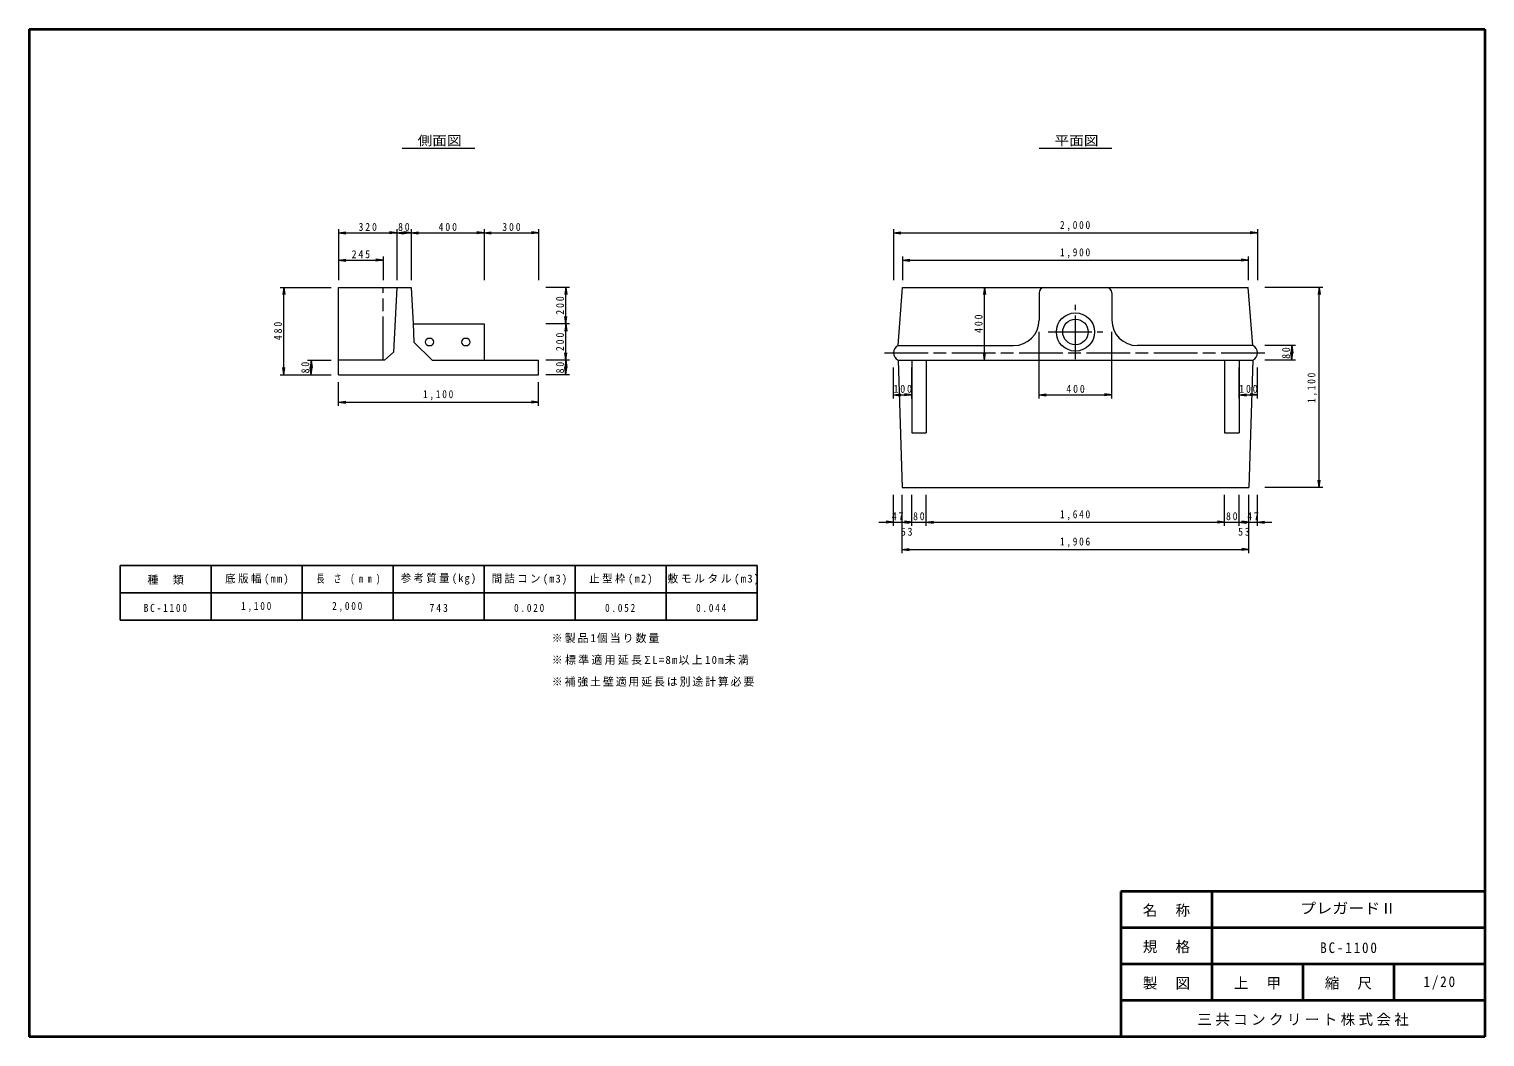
# Model space of a CAD drawing. Units: millimetres, scale not verified. Extents: x 200 to 8200, y 200 to 5740.
import ezdxf
from ezdxf.enums import TextEntityAlignment as Align

# ---------------------------------------------------------------- set-up
doc = ezdxf.new("R2010")
doc.units = ezdxf.units.MM
doc.header["$LTSCALE"] = 20
doc.linetypes.add('CHAIN', pattern=[18.5, 12, -1.5, 3.5, -1.5])
for name, color, linetype, lineweight in [('0-0ﾚｲﾔ', 2, 'Continuous', 18), ('0-1ﾚｲﾔ', 4, 'Continuous', 9), ('0-2ﾚｲﾔ', 7, 'CHAIN', 18), ('0-3ﾚｲﾔ', 3, 'Continuous', 25), ('_0-e_', 2, 'Continuous', 35)]:
    doc.layers.add(name, color=color, linetype=linetype, lineweight=lineweight)
doc.layers.add('0-4ﾚｲﾔ', color=7, linetype='Continuous')
doc.layers.add('_0-f_', color=3, linetype='Continuous')
doc.styles.add('ＭＳ ゴシック', font='')
doc.styles.get('ＭＳ ゴシック').set_extended_font_data('MS Gothic')

msp = doc.modelspace()

# ---------------------------------------------------------------- linework, layer by layer
at = {"layer": '0-0ﾚｲﾔ'}
for p, q in [((1900, 4319.96), (2300, 4319.96)), ((1900, 3839.95), (1900, 4319.96)), ((2220, 4319.96), (2202.25, 3964.97)), ((2300, 4319.96), (2310, 4119.95)), ((4975.08, 3999.99), (5000.09, 4319.96)), ((5000.09, 4319.96), (6899.91, 4319.96)), ((5750.02, 4289.96), (5750.02, 4139.97)), ((6149.98, 4289.96), (6149.98, 4139.97)), ((6924.92, 3999.99), (6899.91, 4319.96)), ((2310, 4119.95), (2315, 4019.95)), ((2310, 4119.95), (2700, 4119.95)), ((2700, 4119.95), (2700, 3919.95)), ((2315, 4019.95), (2415, 3919.95)), ((2202.25, 3964.97), (2152.5, 3919.95)), ((4975.08, 3999.99), (5610.03, 3999.99)), ((6924.92, 3999.99), (6289.97, 3999.99)), ((2152.5, 3919.95), (1900, 3919.95)), ((2415, 3919.95), (3000, 3919.95)), ((3000, 3839.95), (3000, 3919.95)), ((4975.08, 3919.99), (6924.92, 3919.99)), ((4975.08, 3919.99), (4996.89, 3219.96)), ((5050.08, 3919.99), (5050.08, 3520.03)), ((5130.08, 3919.99), (5130.08, 3520.03)), ((6769.92, 3919.99), (6769.92, 3520.03)), ((6849.92, 3919.99), (6849.92, 3520.03)), ((6924.92, 3919.99), (6903.11, 3219.96)), ((1900, 3839.95), (3000, 3839.95)), ((5050.08, 3520.03), (5130.08, 3520.03)), ((6769.92, 3520.03), (6849.92, 3520.03)), ((4996.89, 3219.96), (6903.11, 3219.96))]:
    msp.add_line(p, q, dxfattribs=at)
for centre, radius in [((5950, 4074.97), 104.99), ((5950, 4074.97), 69.99), ((2400, 4019.95), 21.93), ((2600, 4019.95), 21.93)]:
    msp.add_circle(centre, radius, dxfattribs=at)
for centre, radius, start, end in [((5780.02, 4289.96), 30, 90, 180), ((6119.98, 4289.96), 30, 0, 90), ((5610.03, 4139.97), 139.99, 270, 0), ((6289.97, 4139.97), 139.99, 180, 270), ((4994.59, 3959.99), 44.5, 115.99907, 244.00093), ((6905.41, 3959.99), 44.5, 295.99907, 64.00093)]:
    msp.add_arc(centre, radius, start, end, dxfattribs=at)
at = {"layer": '0-1ﾚｲﾔ', "color": 7, "lineweight": 18}
for p, q in [((2250, 5086.36), (2650, 5086.36)), ((5750, 5086.36), (6150, 5086.36))]:
    msp.add_line(p, q, dxfattribs=at)
at = {"layer": '0-1ﾚｲﾔ'}
for p, q in [((1900, 4639.96), (1900, 4359.96)), ((1900, 4619.96), (1939.61, 4625.53)), ((1900, 4619.96), (2220, 4619.96)), ((1900, 4619.96), (1939.61, 4614.39)), ((2220, 4619.96), (2180.39, 4625.53)), ((2220, 4619.96), (2180.39, 4614.39)), ((2220, 4639.96), (2220, 4359.96)), ((2220, 4619.96), (2259.61, 4625.53)), ((2220, 4619.96), (2300, 4619.96)), ((2220, 4619.96), (2259.61, 4614.39)), ((2300, 4619.96), (2260.39, 4625.53)), ((2300, 4619.96), (2260.39, 4614.39)), ((2300, 4639.96), (2300, 4359.96)), ((2300, 4619.96), (2339.61, 4625.53)), ((2300, 4619.96), (2700, 4619.96)), ((2300, 4619.96), (2339.61, 4614.39)), ((2700, 4619.96), (2660.39, 4625.53)), ((2700, 4619.96), (2660.39, 4614.39)), ((2700, 4639.96), (2700, 4359.96)), ((2700, 4619.96), (2739.61, 4625.53)), ((2700, 4619.96), (3000, 4619.96)), ((2700, 4619.96), (2739.61, 4614.39)), ((3000, 4619.96), (2960.39, 4625.53)), ((3000, 4619.96), (2960.39, 4614.39)), ((3000, 4639.96), (3000, 4359.96)), ((4950.05, 4639.96), (4950.05, 4359.96)), ((4950.05, 4619.96), (4989.66, 4625.52)), ((4950.05, 4619.96), (6949.87, 4619.96)), ((4950.05, 4619.96), (4989.66, 4614.39)), ((6949.87, 4619.96), (6910.26, 4625.52)), ((6949.87, 4619.96), (6910.26, 4614.39)), ((6949.87, 4639.96), (6949.87, 4359.96)), ((1900, 4489.96), (1900, 4359.96)), ((2145, 4489.96), (2145, 4359.96)), ((5000.05, 4489.96), (5000.05, 4359.96)), ((6899.87, 4489.96), (6899.87, 4359.96)), ((1900, 4469.96), (1939.61, 4475.53)), ((1900, 4469.96), (2145, 4469.96)), ((1900, 4469.96), (1939.61, 4464.39)), ((2145, 4469.96), (2105.39, 4475.53)), ((2145, 4469.96), (2105.39, 4464.39)), ((5000.05, 4469.96), (5039.66, 4475.52)), ((5000.05, 4469.96), (6899.87, 4469.96)), ((5000.05, 4469.96), (5039.66, 4464.39)), ((6899.87, 4469.96), (6860.26, 4475.52)), ((6899.87, 4469.96), (6860.26, 4464.39)), ((1580, 4319.96), (1860, 4319.96)), ((1600, 4319.96), (1594.43, 4280.35)), ((1600, 3839.96), (1600, 4319.96)), ((1600, 4319.96), (1605.57, 4280.35)), ((3170, 4319.96), (3040, 4319.96)), ((3150, 4319.96), (3144.43, 4280.34)), ((3150, 4119.95), (3150, 4319.96)), ((3150, 4319.96), (3155.57, 4280.34)), ((5450.04, 4319.96), (5444.48, 4280.34)), ((5450.04, 3919.99), (5450.04, 4319.96)), ((5450.04, 4319.96), (5455.61, 4280.34)), ((7309.92, 4319.96), (6989.91, 4319.96)), ((7289.92, 4319.96), (7284.35, 4280.34)), ((7289.92, 3219.96), (7289.92, 4319.96)), ((7289.92, 4319.96), (7295.48, 4280.34)), ((3170, 4119.95), (3040, 4119.95)), ((3150, 4119.95), (3144.43, 4159.56)), ((3150, 4119.95), (3144.43, 4080.34)), ((3150, 4119.95), (3155.57, 4159.56)), ((3150, 3919.96), (3150, 4119.95)), ((3150, 4119.95), (3155.57, 4080.34)), ((5750.02, 3709.99), (5750.02, 4074.97)), ((6149.98, 3709.99), (6149.98, 4074.97)), ((3150, 3919.96), (3144.43, 3959.57)), ((3150, 3919.96), (3155.57, 3959.57)), ((5450.04, 3919.99), (5444.48, 3959.6)), ((5450.04, 3919.99), (5455.61, 3959.6)), ((7159.91, 3999.99), (6989.91, 3999.99)), ((7139.91, 3999.99), (7134.35, 3960.38)), ((7139.91, 3919.99), (7134.35, 3959.6)), ((7139.91, 3919.99), (7139.91, 3999.99)), ((7139.91, 3999.99), (7145.48, 3960.38)), ((7139.91, 3919.99), (7145.48, 3959.6)), ((1600, 3839.96), (1594.43, 3879.57)), ((1600, 3839.96), (1605.57, 3879.57)), ((1730, 3919.96), (1860, 3919.96)), ((1750, 3919.96), (1744.43, 3880.35)), ((1750, 3839.96), (1744.43, 3879.57)), ((1750, 3839.96), (1750, 3919.96)), ((1750, 3919.96), (1755.57, 3880.35)), ((1750, 3839.96), (1755.57, 3879.57)), ((3170, 3919.96), (3040, 3919.96)), ((3150, 3919.96), (3144.43, 3880.34)), ((3150, 3839.95), (3144.43, 3879.56)), ((3150, 3839.95), (3150, 3919.96)), ((3150, 3919.96), (3155.57, 3880.34)), ((3150, 3839.95), (3155.57, 3879.56)), ((4950.09, 3709.99), (4950.09, 3879.99)), ((5050.09, 3709.99), (5050.09, 3879.99)), ((6849.92, 3709.99), (6849.92, 3879.99)), ((6949.91, 3709.99), (6949.91, 3879.99)), ((7159.91, 3919.99), (6989.91, 3919.99)), ((1580, 3839.96), (1860, 3839.96)), ((1730, 3839.96), (1860, 3839.96)), ((1900, 3669.96), (1900, 3799.96)), ((3000, 3669.96), (3000, 3799.96)), ((3170, 3839.95), (3040, 3839.95)), ((1900, 3689.96), (1939.61, 3695.52)), ((1900, 3689.96), (3000, 3689.96)), ((1900, 3689.96), (1939.61, 3684.39)), ((3000, 3689.96), (2960.39, 3695.52)), ((3000, 3689.96), (2960.39, 3684.39)), ((4950.09, 3729.99), (4989.7, 3735.56)), ((4950.09, 3729.99), (5050.09, 3729.99)), ((4950.09, 3729.99), (4989.7, 3724.43)), ((5050.09, 3729.99), (5010.48, 3735.56)), ((5050.09, 3729.99), (5010.48, 3724.43)), ((5750.02, 3729.99), (5789.63, 3735.56)), ((5750.02, 3729.99), (6149.98, 3729.99)), ((5750.02, 3729.99), (5789.63, 3724.43)), ((6149.98, 3729.99), (6110.37, 3735.56)), ((6149.98, 3729.99), (6110.37, 3724.43)), ((6849.92, 3729.99), (6889.53, 3735.56)), ((6849.92, 3729.99), (6949.91, 3729.99)), ((6849.92, 3729.99), (6889.53, 3724.43)), ((6949.91, 3729.99), (6910.3, 3735.56)), ((6949.91, 3729.99), (6910.3, 3724.43)), ((7309.92, 3219.96), (6989.91, 3219.96)), ((7289.92, 3219.96), (7284.35, 3259.57)), ((7289.92, 3219.96), (7295.48, 3259.57)), ((4950.09, 3009.96), (4950.09, 3179.96)), ((4996.89, 3009.96), (4996.89, 3179.96)), ((4996.89, 2859.96), (4996.89, 3179.96)), ((5050.08, 3009.96), (5050.08, 3179.96)), ((5130.08, 3009.96), (5130.08, 3179.96)), ((6769.92, 3009.96), (6769.92, 3179.96)), ((6849.92, 3009.96), (6849.92, 3179.96)), ((6903.11, 3009.96), (6903.11, 3179.96)), ((6903.11, 2859.96), (6903.11, 3179.96)), ((6949.91, 3009.96), (6949.91, 3179.96)), ((4870.09, 3029.96), (4996.89, 3029.96)), ((4950.09, 3029.96), (4910.48, 3035.52)), ((4950.09, 3029.96), (4910.48, 3024.39)), ((4996.89, 3029.96), (5036.5, 3035.52)), ((4996.89, 3029.96), (5050.08, 3029.96)), ((4996.89, 3029.96), (5036.5, 3024.39)), ((5050.08, 3029.96), (5010.47, 3035.52)), ((5050.08, 3029.96), (5010.47, 3024.39)), ((5050.08, 3029.96), (5130.08, 3029.96)), ((5130.08, 3029.96), (5169.69, 3035.52)), ((5130.08, 3029.96), (6769.92, 3029.96)), ((5130.08, 3029.96), (5169.69, 3024.39)), ((6769.92, 3029.96), (6730.31, 3035.52)), ((6769.92, 3029.96), (6730.31, 3024.39)), ((6769.92, 3029.96), (6849.92, 3029.96)), ((6849.92, 3029.96), (6889.53, 3035.52)), ((6849.92, 3029.96), (6903.11, 3029.96)), ((6849.92, 3029.96), (6889.53, 3024.39)), ((6903.11, 3029.96), (6863.5, 3035.52)), ((6903.11, 3029.96), (6863.5, 3024.39)), ((6903.11, 3029.96), (7029.91, 3029.96)), ((6949.91, 3029.96), (6989.52, 3035.52)), ((6949.91, 3029.96), (6989.52, 3024.39)), ((4996.89, 2879.96), (5036.5, 2885.52)), ((6903.11, 2879.96), (6863.5, 2885.52)), ((4996.89, 2879.96), (6903.11, 2879.96)), ((4996.89, 2879.96), (5036.5, 2874.39)), ((6903.11, 2879.96), (6863.5, 2874.39))]:
    msp.add_line(p, q, dxfattribs=at)
at = {"layer": '0-2ﾚｲﾔ'}
for p, q in [((2145, 3919.96), (2145, 4319.96)), ((5950.04, 3924.98), (5950.04, 4224.98)), ((5800, 4074.98), (6100, 4074.98)), ((4900.08, 3960), (6999.91, 3960))]:
    msp.add_line(p, q, dxfattribs=at)
at = {"layer": '0-3ﾚｲﾔ'}
for p, q in [((700, 2790.71), (4200, 2790.71)), ((700, 2790.71), (700, 2490.71)), ((1200, 2790.71), (1200, 2490.71)), ((1700, 2790.71), (1700, 2490.71)), ((2200, 2790.71), (2200, 2490.71)), ((2700, 2790.71), (2700, 2490.71)), ((3200, 2790.71), (3200, 2490.71)), ((3700, 2790.71), (3700, 2490.71)), ((4200, 2790.71), (4200, 2490.71)), ((700, 2640.71), (4200, 2640.71)), ((700, 2490.71), (4200, 2490.71))]:
    msp.add_line(p, q, dxfattribs=at)
at = {"layer": '_0-e_'}
for p, q in [((200, 5740), (8200, 5740)), ((200, 5740), (200, 200)), ((8200, 5740), (8200, 200)), ((8200, 1000), (6200, 1000)), ((6200, 1000), (6200, 200)), ((6700, 1000), (6700, 400)), ((8200, 800), (6200, 800)), ((8200, 600), (6200, 600)), ((7200, 600), (7200, 400)), ((7700, 600), (7700, 400)), ((8200, 400), (6200, 400)), ((8200, 200), (200, 200))]:
    msp.add_line(p, q, dxfattribs=at)

# ---------------------------------------------------------------- texts
at = {"layer": '0-1ﾚｲﾔ', "color": 7, "style": 'ＭＳ ゴシック', "width": 1.15}
for s, p in [('側面図', (2335, 5086.36)), ('平面図', (5835, 5086.36))]:
    msp.add_text(s, height=51.32, dxfattribs=at).set_placement(p, align=Align.BOTTOM_LEFT)
at = {"layer": '0-1ﾚｲﾔ', "color": 7, "char_height": 43.99, "attachment_point": 7, "style": 'ＭＳ ゴシック'}
for s, insert in [('\\T1.38;\\W0.9;320', (2010, 4629.96)), ('\\T1.36;\\W0.9;80', (2227.5, 4629.96)), ('\\T1.38;\\W0.9;400', (2450, 4629.96)), ('\\T1.38;\\W0.9;300', (2800, 4629.96)), ('\\T1.38;\\W0.85;2,000', (5864.96, 4629.96)), ('\\T1.38;\\W0.9;245', (1972.5, 4479.96)), ('\\T1.38;\\W0.85;1,900', (5864.96, 4479.96)), ('\\T1.38;\\W0.9;100', (4950.09, 3739.99)), ('\\T1.38;\\W0.9;400', (5900, 3739.99)), ('\\T1.38;\\W0.9;100', (6849.92, 3739.99)), ('\\T1.38;\\W0.85;1,100', (2365, 3699.96)), ('\\T1.36;\\W0.9;47', (4940.99, 3039.96)), ('\\T1.36;\\W0.9;80', (5057.58, 3039.96)), ('\\T1.38;\\W0.85;1,640', (5865, 3039.96)), ('\\T1.36;\\W0.9;80', (6777.42, 3039.96)), ('\\T1.36;\\W0.9;47', (6894.01, 3039.96)), ('\\T1.36;\\W0.9;53', (4990.98, 2954.57)), ('\\T1.36;\\W0.9;53', (6844.01, 2954.57)), ('\\T1.38;\\W0.85;1,906', (5865, 2889.96))]:
    msp.add_mtext(s, dxfattribs=dict(at, insert=insert))
at = {"layer": '0-1ﾚｲﾔ', "color": 7, "char_height": 43.99, "attachment_point": 7, "rotation": 90, "style": 'ＭＳ ゴシック'}
for s, insert in [('\\T1.38;\\W0.9;200', (3140, 4169.95)), ('\\T1.38;\\W0.9;400', (5440.04, 4069.97)), ('\\T1.38;\\W0.9;480', (1590, 4029.96)), ('\\T1.38;\\W0.9;200', (3140, 3969.95)), ('\\T1.36;\\W0.9;80', (7129.91, 3927.49)), ('\\T1.36;\\W0.9;80', (1740, 3847.46)), ('\\T1.36;\\W0.9;80', (3140, 3847.45)), ('\\T1.38;\\W0.85;1,100', (7279.92, 3684.96))]:
    msp.add_mtext(s, dxfattribs=dict(at, insert=insert))
at = {"layer": '0-4ﾚｲﾔ', "char_height": 43.99, "attachment_point": 7, "style": 'ＭＳ ゴシック'}
for s, insert in [('\\T2.33;種類', (850, 2685.71)), ('\\T1.25;\\W0.95;底版幅(mm)', (1277.5, 2685.71)), ('\\T2.15;\\W0.7;長さ(mm)', (1780, 2685.71)), ('\\T1.23;\\W0.95;参考質量(kg)', (2242.5, 2685.71)), ('\\T1.23;\\W0.95;間詰コン(m3)', (2742.5, 2685.71)), ('\\T1.25;\\W0.95;止型枠(m2)', (3277.5, 2685.71)), ('\\T1.22;敷モルタル(m3)', (3707.5, 2685.71)), ('\\T1.39;\\W0.85;BC-1100', (830, 2535.71)), ('\\T1.38;\\W0.85;1,100', (1365, 2535.71)), ('\\T1.38;\\W0.85;2,000', (1865, 2535.71)), ('\\T1.38;\\W0.9;743', (2400, 2535.71)), ('\\T1.38;\\W0.85;0.020', (2865, 2535.71)), ('\\T1.38;\\W0.85;0.052', (3365, 2535.71)), ('\\T1.38;\\W0.85;0.044', (3865, 2535.71)), ('\\T1.18;※製品1個当り数量', (3072.34, 2365.25)), ('\\T1.21;※標準適用延長ΣL=8m以上10m未満', (3072.34, 2245.25)), ('\\T1.17;※補強土壁適用延長は別途計算必要', (3072.34, 2125.25))]:
    msp.add_mtext(s, dxfattribs=dict(at, insert=insert))
at = {"layer": '_0-f_', "style": 'ＭＳ ゴシック', "width": 1.1}
msp.add_text('プレガードⅡ', height=58.65, dxfattribs=at).set_placement((7185, 860), align=Align.BOTTOM_LEFT)
at = {"layer": '_0-f_', "char_height": 58.65, "attachment_point": 7, "style": 'ＭＳ ゴシック'}
for s, insert in [('\\T2.25;名称', (6320, 860)), ('\\T2.25;規格', (6320, 660)), ('\\T1.28;\\W0.9;BC-1100', (7295, 660)), ('\\T2.25;製図', (6320, 460)), ('\\T2.25;上甲', (6820, 460)), ('\\T2.25;縮尺', (7320, 460)), ('\\T1.28;\\W0.9;1/20', (7862.5, 460)), ('\\T1.23;三共コンクリート株式会社', (6620, 260))]:
    msp.add_mtext(s, dxfattribs=dict(at, insert=insert))

doc.saveas('drawing.dxf')
